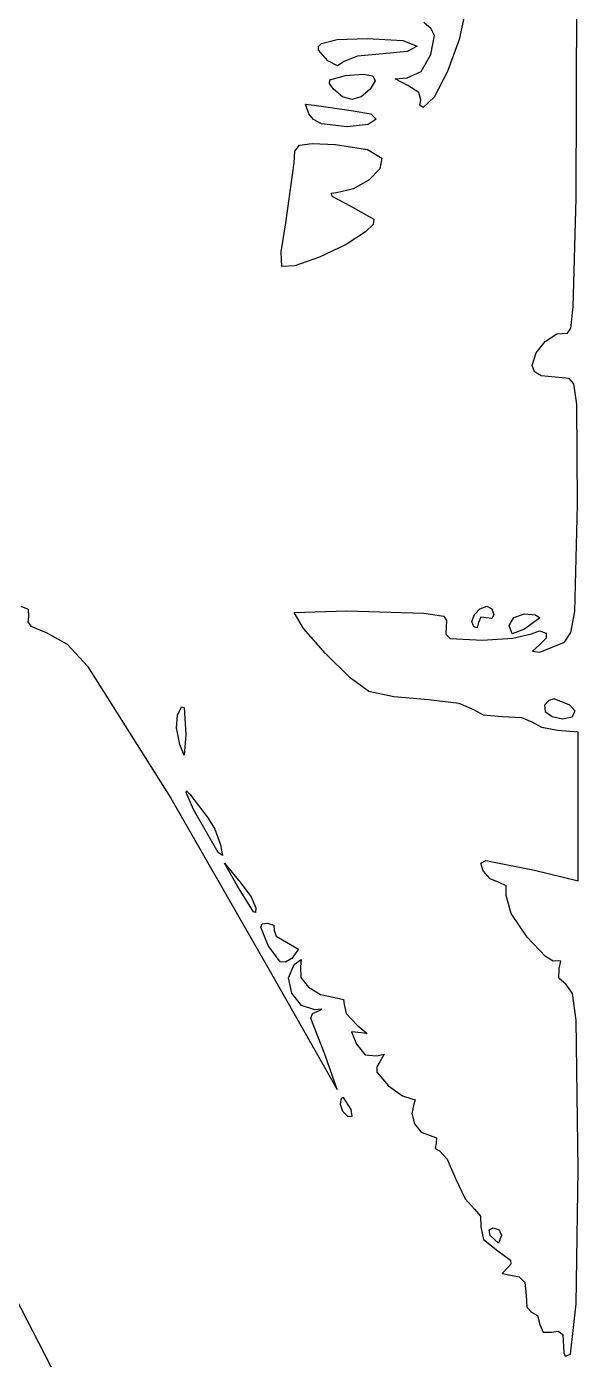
# Model space of a CAD drawing. Extents: x 0 to 282, y 0 to 282.
# Drawn here: x 256.9 to 282.2, y 99.8 to 161.1 of the extents above; entities that cross this region are included whole.
import ezdxf

# ---------------------------------------------------------------- set-up
doc = ezdxf.new("R2010")
doc.units = 0

msp = doc.modelspace()

# ---------------------------------------------------------------- linework, layer by layer
at = {"layer": 'Layer 1'}
for p, q in [((282.129666, 153.180473), (282.186992, 181.433572)), ((277.036428, 161.819101), (276.748143, 160.464215)), ((275.458846, 160.958649), (275.131424, 161.254655)), ((275.448924, 159.772985), (275.607674, 160.659339)), ((275.607674, 160.659339), (275.458846, 160.958649)), ((270.282419, 160.155445), (270.416571, 160.293249)), ((270.292547, 159.977953), (270.282419, 160.155445)), ((270.720842, 159.490677), (270.292547, 159.977953)), ((270.416571, 160.293249), (271.142523, 160.463025)), ((271.142523, 160.463025), (272.520012, 160.513737)), ((272.520012, 160.513737), (274.156022, 160.416723)), ((274.156022, 160.416723), (274.813072, 160.160959)), ((274.813066, 160.160955), (274.354455, 159.918421)), ((274.813072, 160.160959), (274.813066, 160.160955)), ((276.748143, 160.464215), (276.21181, 158.996879)), ((271.157404, 159.261372), (270.720842, 159.490677)), ((271.461676, 159.455399), (271.157404, 159.261372)), ((272.070221, 159.697934), (271.461676, 159.455399)), ((273.260846, 159.808177), (272.070221, 159.697934)), ((274.354455, 159.918421), (273.260846, 159.808177)), ((274.994724, 158.992467), (275.448924, 159.772985)), ((270.813495, 158.621957), (271.532281, 158.820394)), ((271.532281, 158.820394), (272.333749, 158.879926)), ((272.333749, 158.879926), (272.784644, 158.793936)), ((272.784644, 158.793936), (272.89158, 158.562426)), ((274.355314, 158.714655), (274.994724, 158.992467)), ((276.21181, 158.996879), (275.602717, 157.820584)), ((270.7931, 158.448324), (270.813495, 158.621957)), ((270.967836, 158.185394), (270.7931, 158.448324)), ((271.381244, 157.828207), (270.967836, 158.185394)), ((272.661166, 158.185394), (272.247754, 157.828207)), ((272.661171, 158.185394), (272.661166, 158.185394)), ((272.89158, 158.562426), (272.661171, 158.185394)), ((273.804098, 158.657329), (274.355314, 158.714655)), ((274.390592, 158.361877), (273.804098, 158.657329)), ((274.90212, 158.039967), (274.390592, 158.361877)), ((269.838987, 157.056504), (269.684646, 157.501887)), ((269.684646, 157.501887), (270.085932, 157.44456)), ((271.814498, 157.709144), (271.381244, 157.828207)), ((272.247754, 157.828207), (271.814498, 157.709144)), ((274.990315, 157.691599), (274.90212, 158.039967)), ((274.937398, 157.449064), (274.990315, 157.691599)), ((275.602717, 157.820584), (275.096148, 157.338821)), ((270.060025, 156.784204), (269.838987, 157.056504)), ((270.085932, 157.44456), (271.779262, 157.197615)), ((271.779262, 157.197615), (271.779266, 157.197615)), ((271.779266, 157.197615), (272.684363, 157.052094)), ((272.684363, 157.052094), (272.934616, 156.80074)), ((275.096148, 157.338821), (274.937398, 157.449064)), ((270.41666, 156.597893), (270.060025, 156.784204)), ((271.602877, 156.456781), (270.41666, 156.597893)), ((272.563096, 156.562615), (271.602877, 156.456781)), ((272.934616, 156.80074), (272.563096, 156.562615)), ((269.419951, 155.6057), (269.987151, 155.686729)), ((269.987151, 155.686729), (271.073597, 155.645387)), ((269.168597, 154.79872), (269.203323, 155.332848)), ((269.203323, 155.332848), (269.419951, 155.6057)), ((271.073597, 155.645387), (272.542035, 155.407263)), ((272.542035, 155.407263), (273.190267, 155.010387)), ((268.780541, 152.04705), (269.168597, 154.79872)), ((273.098213, 154.529183), (272.612593, 154.018207)), ((273.190266, 155.010393), (273.098213, 154.529183)), ((273.190267, 155.010387), (273.190266, 155.010393)), ((272.612593, 154.018207), (271.895462, 153.606449)), ((271.108876, 153.422893), (270.870751, 153.383757)), ((270.870751, 153.383757), (270.897209, 153.268553)), ((270.897209, 153.268553), (271.743876, 152.82317)), ((271.895462, 153.606449), (271.108876, 153.422893)), ((271.743876, 152.82317), (272.82426, 152.210218)), ((281.983594, 148.170475), (282.129666, 153.180473)), ((268.573284, 150.710909), (268.780541, 152.04705)), ((272.82426, 152.210218), (272.790636, 151.964926)), ((272.449432, 151.62372), (271.55591, 151.03833)), ((272.790636, 151.964926), (272.449432, 151.62372)), ((271.55591, 151.03833), (270.328352, 150.459554)), ((268.604152, 150.03622), (268.573284, 150.710909)), ((270.328352, 150.459554), (269.200014, 150.065987)), ((269.200014, 150.065987), (268.604152, 150.03622)), ((281.871077, 147.199441), (281.983594, 148.170475)), ((281.728381, 146.967172), (281.871077, 147.199441)), ((280.279785, 146.059317), (280.705323, 146.583522)), ((280.705323, 146.583522), (281.236695, 146.929135)), ((281.236695, 146.929135), (281.728381, 146.967172)), ((280.105601, 145.485502), (280.279785, 146.059317)), ((280.206473, 145.193358), (280.105601, 145.485502)), ((280.515703, 145.000432), (280.206473, 145.193358)), ((281.798931, 144.885779), (280.515703, 145.000432)), ((282.018315, 144.636074), (281.798931, 144.885779)), ((282.15171, 143.708377), (282.018315, 144.636074)), ((282.186987, 139.064939), (282.15171, 143.708377)), ((282.059105, 134.174551), (282.186987, 139.064939)), ((256.610586, 134.408225), (256.945725, 134.267114)), ((256.945725, 134.267114), (256.963364, 133.914336)), ((277.446771, 134.024503), (277.697574, 134.294048)), ((277.697574, 134.294048), (278.024446, 134.408149)), ((278.024446, 134.408149), (278.249341, 134.293496)), ((278.249341, 134.293496), (278.341946, 134.020093)), ((256.963364, 133.914336), (256.936355, 133.689991)), ((256.936355, 133.689991), (257.064788, 133.495412)), ((269.169468, 134.126044), (271.568358, 134.196599)), ((269.599968, 133.38962), (269.169468, 134.126044)), ((271.568358, 134.196599), (275.131418, 134.090766)), ((275.131418, 134.090766), (276.039823, 133.945246)), ((276.039823, 133.945246), (276.173218, 133.758384)), ((276.173218, 133.758384), (276.154478, 133.455766)), ((277.334875, 133.708656), (277.446771, 134.024503)), ((277.424723, 133.455648), (277.334875, 133.708656)), ((277.63639, 133.667315), (277.570244, 133.415961)), ((277.746633, 133.90544), (277.63639, 133.667315)), ((277.989168, 133.878982), (277.746633, 133.90544)), ((278.244932, 133.843704), (277.989168, 133.878982)), ((278.341946, 134.020093), (278.244932, 133.843704)), ((278.341946, 134.020093), (278.341946, 134.020093)), ((279.047504, 133.526204), (279.254761, 133.896621)), ((279.254761, 133.896621), (279.75306, 134.055371)), ((279.75306, 134.055371), (280.251359, 134.006864)), ((280.458616, 133.878982), (279.75306, 133.349815)), ((280.251359, 134.006864), (280.458616, 133.878982)), ((280.458616, 133.878982), (280.458616, 133.878982)), ((281.88437, 133.196143), (282.059105, 134.174551)), ((257.064788, 133.495412), (257.774753, 133.20878)), ((257.774753, 133.20878), (258.740481, 132.670794)), ((270.602631, 132.229863), (269.599968, 133.38962)), ((276.154478, 133.455766), (276.130776, 133.118974)), ((276.130776, 133.118974), (276.335278, 132.931009)), ((277.570244, 133.415961), (277.424723, 133.455648)), ((279.188615, 133.146968), (279.047504, 133.526204)), ((279.75306, 133.349815), (279.188615, 133.146968)), ((279.219239, 132.944238), (280.070318, 133.138265)), ((280.070318, 133.138265), (280.445145, 133.274967)), ((280.445145, 133.274967), (280.740596, 133.173543)), ((280.740596, 133.173543), (280.745006, 132.935418)), ((281.587264, 132.750209), (281.88437, 133.196143)), ((258.740481, 132.670794), (259.679753, 131.65656)), ((276.335278, 132.931009), (277.812538, 132.856043)), ((277.812538, 132.856043), (279.219239, 132.944238)), ((280.458374, 132.644376), (280.114416, 132.348925)), ((280.745006, 132.935418), (280.458374, 132.644376)), ((280.458374, 132.291598), (281.587264, 132.750209)), ((271.744199, 131.109794), (270.602631, 132.229863)), ((280.114416, 132.348925), (280.458374, 132.291598)), ((259.679753, 131.65656), (263.507394, 125.588781)), ((272.591418, 130.492434), (271.744199, 131.109794)), ((273.742358, 130.245489), (272.591418, 130.492434)), ((275.343088, 130.104378), (273.742358, 130.245489)), ((276.74097, 129.941219), (275.343088, 130.104378)), ((277.424478, 129.645767), (276.74097, 129.941219)), ((280.866782, 130.076282), (280.669997, 129.858)), ((281.106562, 130.149042), (280.866782, 130.076282)), ((281.834167, 129.858), (281.106562, 130.149042)), ((263.768083, 128.821014), (263.807771, 129.398692)), ((263.807771, 129.398692), (263.992428, 129.776826)), ((263.992428, 129.776826), (264.120861, 129.75147)), ((264.120861, 129.75147), (264.195827, 128.516747)), ((277.865453, 129.394413), (277.424478, 129.645767)), ((278.729758, 129.328267), (277.865453, 129.394413)), ((279.629339, 129.284169), (278.729758, 129.328267)), ((280.669997, 129.858), (280.67, 129.858)), ((280.67, 129.858), (280.694805, 129.571919)), ((280.694805, 129.571919), (281.027188, 129.342062)), ((281.027188, 129.342062), (281.498477, 129.237883)), ((281.498477, 129.237883), (281.94, 129.328833)), ((282.072292, 129.580187), (281.834167, 129.858)), ((281.94, 129.328833), (282.072292, 129.580187)), ((263.913604, 128.058132), (263.768083, 128.821014)), ((280.105588, 129.081322), (279.629339, 129.284169)), ((280.542152, 128.834377), (280.105588, 129.081322)), ((281.269758, 128.693266), (280.542152, 128.834377)), ((282.222259, 128.62271), (281.269758, 128.693266)), ((264.195826, 128.516743), (264.12086, 127.559833)), ((264.195827, 128.516747), (264.195826, 128.516743)), ((282.222259, 125.20076), (282.222259, 128.62271)), ((264.12086, 127.559833), (263.913604, 128.058132)), ((264.209022, 125.848861), (264.22611, 125.927685)), ((264.548571, 125.059521), (264.209022, 125.848861)), ((264.22611, 125.927685), (264.372182, 125.765077)), ((264.372182, 125.765077), (265.218849, 124.671467)), ((263.507394, 125.588781), (268.181703, 117.40436)), ((265.668638, 123.083964), (264.548571, 125.059521)), ((282.222259, 121.77881), (282.222259, 125.20076)), ((265.218849, 124.671467), (265.218846, 124.671461)), ((265.218846, 124.671461), (265.527526, 124.159933)), ((265.527526, 124.159933), (265.783291, 123.436741)), ((265.783291, 123.436741), (265.868178, 122.94616)), ((265.868178, 122.94616), (265.668638, 123.083964)), ((266.559839, 121.531729), (265.960116, 122.590059)), ((265.960116, 122.590059), (266.665672, 121.743392)), ((277.750805, 122.59516), (277.971291, 122.718081)), ((277.847819, 122.237421), (277.750805, 122.59516)), ((277.971291, 122.718081), (280.211429, 122.272699)), ((278.16532, 121.867005), (277.847819, 122.237421)), ((280.211429, 122.272699), (282.222259, 121.77881)), ((267.300672, 120.363152), (266.559839, 121.531729)), ((266.665672, 121.743392), (267.194839, 121.051065)), ((278.588653, 121.708254), (278.16532, 121.867005)), ((278.906153, 121.553914), (278.588653, 121.708254)), ((278.906153, 121.108531), (278.906153, 121.553914)), ((267.194839, 121.051065), (267.406506, 120.543942)), ((279.13215, 120.282813), (278.906153, 121.108531)), ((267.393276, 120.32622), (267.300672, 120.363152)), ((267.406506, 120.543951), (267.393276, 120.32622)), ((267.406506, 120.543942), (267.406506, 120.543951)), ((279.867472, 119.185895), (279.13215, 120.282813)), ((267.636046, 119.644369), (267.703295, 119.797608)), ((267.971186, 118.815339), (267.636046, 119.644369)), ((267.703295, 119.797608), (267.935908, 119.838399)), ((267.935908, 119.838399), (268.240179, 119.745795)), ((268.240179, 119.745795), (268.253408, 119.520899)), ((268.253408, 119.520899), (268.253406, 119.520895)), ((268.253406, 119.520895), (268.33719, 119.238672)), ((268.33719, 119.238672), (268.817851, 118.95645)), ((268.817851, 118.95645), (269.364656, 118.638949)), ((280.721857, 118.300642), (279.867472, 119.185895)), ((268.51799, 118.052456), (267.971186, 118.815339)), ((269.364656, 118.638949), (269.064796, 118.215616)), ((281.071741, 118.088286), (280.721857, 118.300642)), ((268.764935, 118.036471), (268.51799, 118.052456)), ((269.064796, 118.215616), (268.764935, 118.036471)), ((268.911516, 117.325537), (269.169485, 117.933528)), ((269.169485, 117.933528), (269.495805, 118.171653)), ((269.495805, 118.171653), (269.451707, 117.827695)), ((269.451707, 117.827695), (269.481473, 117.34428)), ((281.305043, 118.109921), (281.071741, 118.088286)), ((281.415286, 118.092282), (281.305043, 118.109921)), ((281.327092, 117.307351), (281.340321, 117.757143)), ((281.340321, 117.757143), (281.415286, 118.092282)), ((268.181703, 117.40436), (271.145043, 112.18325)), ((269.063652, 116.615021), (268.911516, 117.325537)), ((269.481473, 117.34428), (269.822124, 116.897245)), ((281.657821, 117.016309), (281.327092, 117.307351)), ((269.506829, 116.04341), (269.063652, 116.615021)), ((269.822124, 116.897245), (270.374442, 116.562658)), ((270.374442, 116.562658), (271.039207, 116.416585)), ((281.954375, 116.605652), (281.657821, 117.016309)), ((282.125252, 115.371479), (281.954375, 116.605652)), ((270.121986, 115.852138), (269.506829, 116.04341)), ((270.439487, 115.887416), (270.121986, 115.852138)), ((270.333653, 115.81686), (270.439487, 115.887416)), ((271.039207, 116.416585), (271.436083, 116.323981)), ((271.436083, 116.323981), (271.462541, 116.099085)), ((271.462541, 116.099085), (271.563965, 115.68898)), ((269.927959, 115.446448), (270.015051, 115.681265)), ((270.580598, 113.80603), (269.927959, 115.446448)), ((270.015051, 115.681265), (270.333653, 115.81686)), ((271.563965, 115.68898), (272.062264, 115.146584)), ((282.222266, 108.514359), (282.125252, 115.371479)), ((272.238653, 114.793806), (271.80209, 114.833493)), ((271.80209, 114.833493), (272.026986, 114.264639)), ((272.062264, 115.146584), (272.520876, 114.758528)), ((272.520876, 114.758528), (272.238653, 114.793806)), ((272.026986, 114.264639), (272.432681, 113.788389)), ((271.145043, 112.18325), (270.580598, 113.80603)), ((272.432681, 113.788389), (272.944209, 113.735472)), ((272.944209, 113.735472), (273.296987, 113.810437)), ((273.120598, 113.488527), (272.962951, 113.232763)), ((273.296987, 113.810437), (273.120598, 113.488527)), ((272.962951, 113.232763), (272.970668, 112.976999)), ((272.970668, 112.976999), (273.508654, 112.359637)), ((273.508654, 112.359637), (274.143654, 111.901026)), ((271.328444, 111.772071), (271.286, 111.513)), ((271.44034, 111.812861), (271.328444, 111.772071)), ((271.779889, 111.266055), (271.44034, 111.812861)), ((274.143654, 111.901026), (274.566984, 111.759914)), ((274.566984, 111.759914), (274.725734, 111.715817)), ((274.725734, 111.715817), (274.672817, 111.512969)), ((271.286, 111.513), (271.383014, 111.19109)), ((271.286, 111.513), (271.286, 111.513)), ((271.383014, 111.19109), (271.638778, 110.948555)), ((271.638778, 110.948555), (271.828396, 110.961784)), ((271.828396, 110.961784), (271.779889, 111.266055)), ((274.672817, 111.512969), (274.570291, 111.078611)), ((274.570291, 111.078611), (274.699276, 110.604566)), ((274.699276, 110.604566), (275.000239, 110.223124)), ((275.000239, 110.223124), (275.413651, 110.066579)), ((275.413651, 110.066579), (275.700283, 109.969565)), ((275.695873, 109.713801), (275.647366, 109.471266)), ((275.700283, 109.969565), (275.695873, 109.713801)), ((275.647366, 109.471266), (275.836984, 109.361023)), ((275.836984, 109.361023), (276.194172, 108.990606)), ((276.194172, 108.990606), (276.577818, 108.091023)), ((282.125252, 102.331925), (282.222266, 108.514359)), ((276.577818, 108.091023), (277.018791, 107.16057)), ((277.018791, 107.16057), (277.459763, 106.679913)), ((277.459763, 106.679913), (277.733166, 106.366823)), ((277.733166, 106.366823), (277.741985, 105.868524)), ((277.741985, 105.868524), (277.865458, 105.29526)), ((278.129811, 105.736097), (278.3062, 105.833111)), ((278.165089, 105.480333), (278.129811, 105.736097)), ((278.553145, 105.127555), (278.165089, 105.480333)), ((278.3062, 105.833111), (278.579603, 105.736097)), ((278.694256, 105.480333), (278.553145, 105.127555)), ((278.579603, 105.736097), (278.694256, 105.480333)), ((278.694256, 105.480333), (278.694256, 105.480333)), ((265.042024, 85.830724), (255.19509, 104.885149)), ((277.865458, 105.29526), (278.518097, 104.774914)), ((278.518097, 104.774914), (279.104591, 104.333941)), ((279.104591, 104.333941), (279.128293, 104.159757)), ((278.976708, 103.998802), (278.725354, 103.72099)), ((278.725354, 103.72099), (279.505875, 103.575468)), ((279.128293, 104.159757), (278.976708, 103.998802)), ((279.505875, 103.575468), (279.770459, 103.310884)), ((279.770459, 103.310884), (279.823375, 102.728801)), ((279.823375, 102.728801), (279.854243, 102.181995)), ((279.854243, 102.181995), (280.07032, 101.952689)), ((280.07032, 101.952689), (280.343723, 101.789529)), ((280.343723, 101.789529), (280.458376, 101.388244)), ((281.869488, 100.012409), (282.125252, 102.331925)), ((280.458376, 101.388244), (280.603897, 101.026647)), ((280.603897, 101.026647), (280.987543, 101.035466)), ((280.987543, 101.035466), (281.303941, 101.070193)), ((281.303941, 101.070193), (281.507891, 100.916403)), ((281.507891, 100.916403), (281.551988, 100.082965)), ((281.551988, 100.082965), (281.618134, 99.928625)), ((281.618134, 99.928625), (281.869488, 100.012409))]:
    msp.add_line(p, q, dxfattribs=at)

doc.saveas('drawing.dxf')
